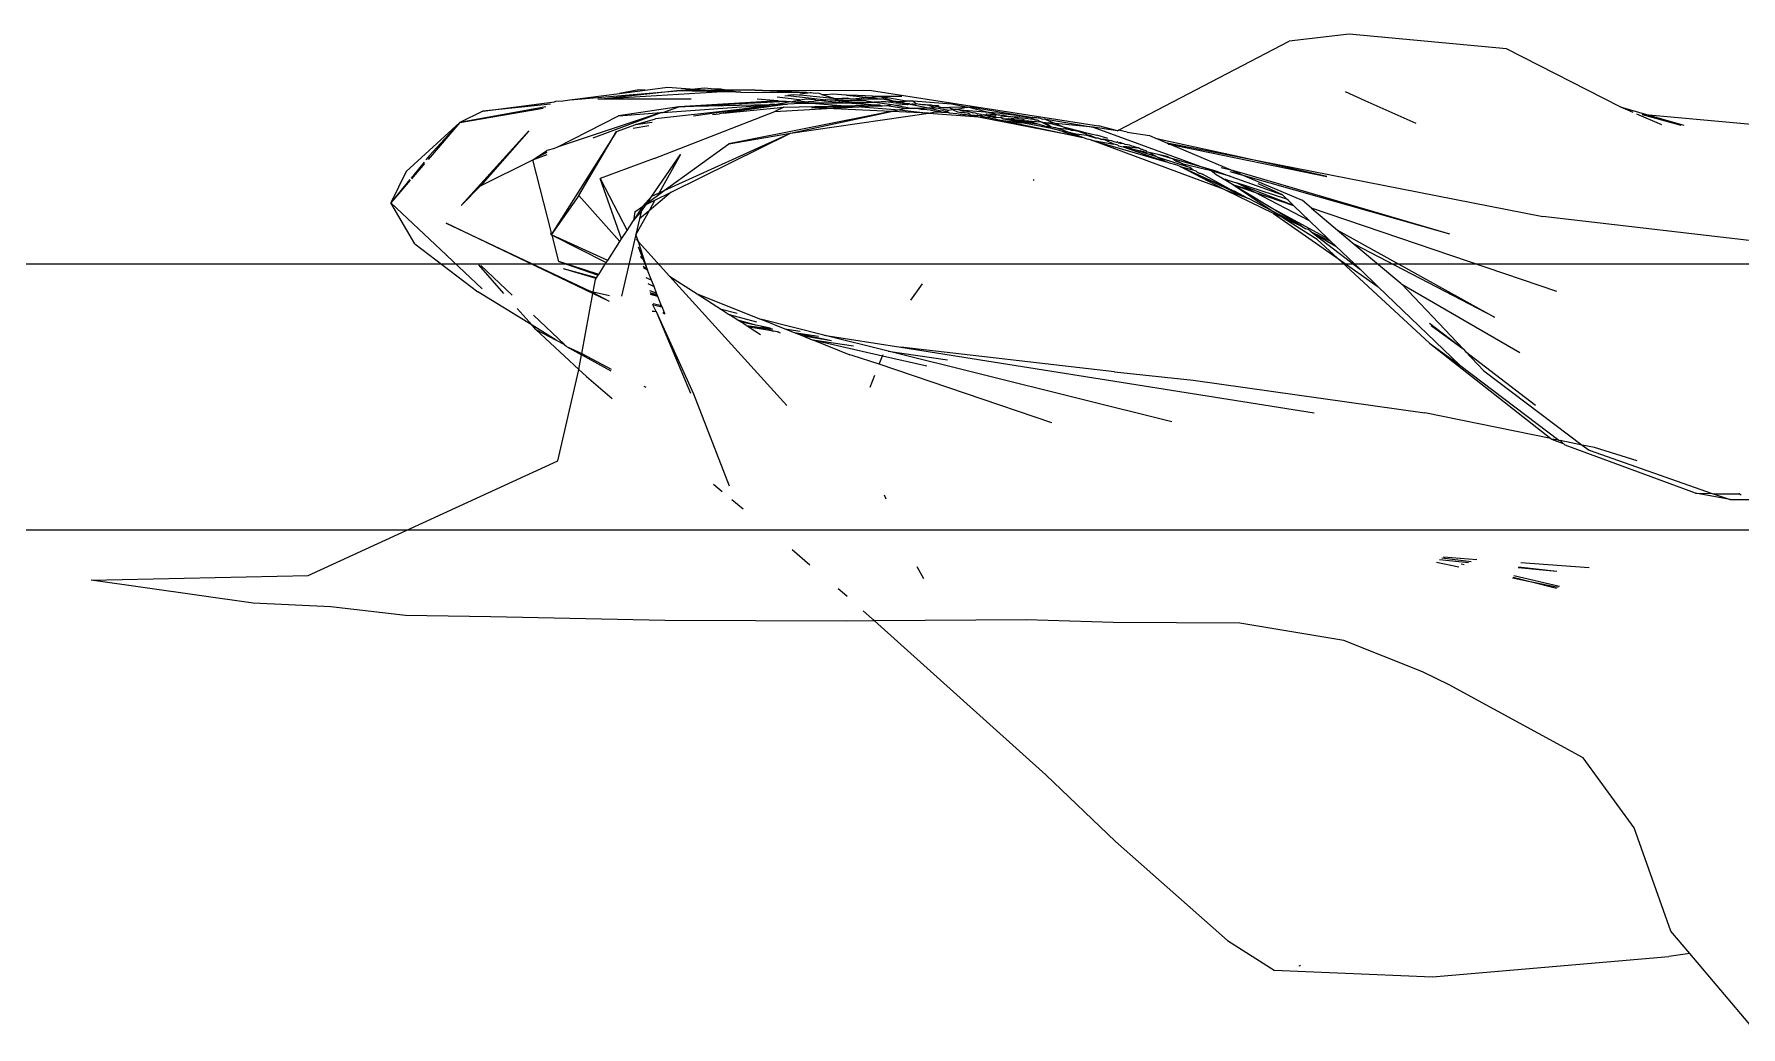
# Model space of a CAD drawing. Header units: millimetres. Extents: x -41292 to 298682, y -22072 to 33155.
# Drawn here: x 31860.9 to 31957.1, y -13687.4 to -13631.5 of the extents above; entities that cross this region are included whole.
import ezdxf

# ---------------------------------------------------------------- set-up
doc = ezdxf.new("R2010")
doc.units = ezdxf.units.MM
doc.layers.add('창호', color=4, linetype='Continuous')
doc.layers.add('틀', color=8, linetype='Continuous')

# ---------------------------------------------------------------- blocks, each defined once
blk = doc.blocks.new('rmfnasesx')
for p, q in [((59385.258, 1875.538), (59394.881, 1880.558)), ((59398.266, 1880.952), (59394.881, 1880.558)), ((59407.13, 1880.116), (59398.266, 1880.952)), ((59413.53, 1876.856), (59407.13, 1880.116)), ((59349.447, 1876.605), (59353.493, 1877.133)), ((59353.493, 1877.133), (59353.57, 1877.176)), ((59353.57, 1877.176), (59353.959, 1877.194)), ((59353.959, 1877.194), (59354.346, 1877.244)), ((59354.346, 1877.244), (59360.378, 1877.753)), ((59354.346, 1877.244), (59357.148, 1877.61)), ((59356.142, 1877.296), (59355.935, 1877.286)), ((59360.378, 1877.753), (59356.142, 1877.296)), ((59362.946, 1877.693), (59356.142, 1877.296)), ((59361.192, 1877.293), (59356.142, 1877.296)), ((59358.235, 1877.807), (59357.148, 1877.61)), ((59357.148, 1877.61), (59358.589, 1877.798)), ((59358.589, 1877.798), (59358.235, 1877.807)), ((59358.589, 1877.798), (59359.858, 1877.964)), ((59359.858, 1877.964), (59361.384, 1877.859)), ((59360.837, 1877.801), (59360.378, 1877.753)), ((59362.946, 1877.693), (59360.378, 1877.753)), ((59366.086, 1877.202), (59360.483, 1876.863)), ((59360.483, 1876.863), (59366.546, 1877.168)), ((59361.384, 1877.859), (59360.837, 1877.801)), ((59360.837, 1877.801), (59362.265, 1877.798)), ((59361.915, 1877.915), (59361.384, 1877.859)), ((59361.384, 1877.859), (59362.265, 1877.798)), ((59362.516, 1877.857), (59361.915, 1877.915)), ((59362.265, 1877.798), (59363.977, 1877.68)), ((59362.265, 1877.798), (59363.153, 1877.796)), ((59362.849, 1877.844), (59362.516, 1877.857)), ((59363.153, 1877.796), (59362.849, 1877.844)), ((59363.977, 1877.68), (59362.946, 1877.693)), ((59363.153, 1877.796), (59363.977, 1877.68)), ((59364.798, 1877.792), (59363.153, 1877.796)), ((59363.977, 1877.68), (59365.206, 1877.665)), ((59367.69, 1877.67), (59364.798, 1877.792)), ((59364.798, 1877.792), (59371.351, 1877.777)), ((59366.086, 1877.202), (59364.897, 1877.291)), ((59367.69, 1877.67), (59365.206, 1877.665)), ((59365.991, 1877.006), (59366.761, 1877.152)), ((59366.041, 1877.428), (59367.443, 1877.253)), ((59366.086, 1877.202), (59366.546, 1877.168)), ((59366.468, 1877.479), (59366.625, 1877.497)), ((59366.546, 1877.168), (59366.761, 1877.152)), ((59366.929, 1877.534), (59366.625, 1877.497)), ((59366.625, 1877.497), (59368.455, 1877.288)), ((59366.761, 1877.152), (59366.82, 1877.147)), ((59366.82, 1877.147), (59367.033, 1877.192)), ((59366.82, 1877.147), (59367.364, 1877.107)), ((59367.515, 1877.489), (59366.929, 1877.534)), ((59367.033, 1877.192), (59367.075, 1877.198)), ((59367.075, 1877.198), (59367.154, 1877.198)), ((59367.443, 1877.253), (59367.154, 1877.198)), ((59367.154, 1877.198), (59367.772, 1877.136)), ((59367.755, 1877.633), (59367.3, 1877.578)), ((59367.658, 1877.289), (59367.443, 1877.253)), ((59369.359, 1877.309), (59367.515, 1877.489)), ((59367.772, 1877.136), (59367.57, 1877.091)), ((59368.14, 1877.248), (59367.658, 1877.289)), ((59367.755, 1877.633), (59367.69, 1877.67)), ((59367.896, 1877.64), (59367.755, 1877.633)), ((59368.106, 1877.161), (59367.772, 1877.136)), ((59367.956, 1877.638), (59367.896, 1877.64)), ((59368.053, 1877.618), (59367.956, 1877.638)), ((59368.17, 1877.612), (59368.053, 1877.618)), ((59368.291, 1877.194), (59368.106, 1877.161)), ((59368.179, 1877.25), (59368.14, 1877.248)), ((59368.357, 1877.622), (59368.17, 1877.612)), ((59368.291, 1877.194), (59368.179, 1877.25)), ((59368.359, 1877.194), (59368.291, 1877.194)), ((59368.557, 1877.546), (59368.357, 1877.622)), ((59368.522, 1877.215), (59368.359, 1877.194)), ((59368.455, 1877.288), (59368.627, 1877.272)), ((59368.547, 1877.193), (59368.522, 1877.215)), ((59368.671, 1877.202), (59368.547, 1877.193)), ((59368.767, 1877.541), (59368.557, 1877.546)), ((59368.557, 1877.546), (59369.359, 1877.309)), ((59368.627, 1877.272), (59368.768, 1877.247)), ((59368.768, 1877.247), (59368.671, 1877.202)), ((59368.671, 1877.202), (59370.003, 1877.088)), ((59369.163, 1877.564), (59368.767, 1877.541)), ((59368.997, 1877.237), (59368.768, 1877.247)), ((59369.06, 1877.231), (59368.997, 1877.237)), ((59369.087, 1877.233), (59369.06, 1877.231)), ((59369.666, 1877.288), (59369.087, 1877.233)), ((59369.485, 1877.19), (59369.087, 1877.233)), ((59369.932, 1877.509), (59369.163, 1877.564)), ((59370, 1877.341), (59369.359, 1877.309)), ((59369.359, 1877.309), (59369.666, 1877.288)), ((59370.091, 1877.188), (59369.485, 1877.19)), ((59369.485, 1877.19), (59370.442, 1877.098)), ((59369.757, 1877.281), (59369.666, 1877.288)), ((59370.008, 1877.3), (59369.757, 1877.281)), ((59370.558, 1877.496), (59369.932, 1877.509)), ((59369.932, 1877.509), (59371.039, 1877.393)), ((59370.172, 1877.287), (59370, 1877.341)), ((59370.172, 1877.287), (59370.008, 1877.3)), ((59371.041, 1877.193), (59370.091, 1877.188)), ((59370.378, 1877.287), (59370.172, 1877.287)), ((59370.378, 1877.287), (59370.491, 1877.335)), ((59370.612, 1877.254), (59370.378, 1877.287)), ((59370.442, 1877.098), (59371.522, 1877.124)), ((59370.491, 1877.335), (59370.673, 1877.348)), ((59371.837, 1877.433), (59370.558, 1877.496)), ((59370.894, 1877.287), (59370.612, 1877.254)), ((59370.612, 1877.254), (59371.041, 1877.193)), ((59370.673, 1877.348), (59371.039, 1877.393)), ((59372.066, 1877.286), (59370.894, 1877.287)), ((59371.039, 1877.393), (59371.142, 1877.383)), ((59371.041, 1877.193), (59371.103, 1877.184)), ((59371.103, 1877.184), (59371.172, 1877.184)), ((59371.142, 1877.383), (59371.837, 1877.433)), ((59371.142, 1877.383), (59372.066, 1877.286)), ((59371.172, 1877.184), (59371.522, 1877.124)), ((59371.351, 1877.777), (59384.136, 1875.786)), ((59371.911, 1877.133), (59371.522, 1877.124)), ((59371.522, 1877.124), (59372.502, 1876.985)), ((59373.049, 1877.433), (59371.837, 1877.433)), ((59373.293, 1877.176), (59371.837, 1877.433)), ((59371.837, 1877.433), (59372.612, 1877.179)), ((59372.146, 1877.137), (59371.911, 1877.133)), ((59372.066, 1877.286), (59372.612, 1877.179)), ((59372.146, 1877.137), (59372.612, 1877.179)), ((59372.702, 1877.071), (59372.146, 1877.137)), ((59372.612, 1877.179), (59372.719, 1877.178)), ((59372.719, 1877.178), (59372.745, 1877.153)), ((59372.745, 1877.153), (59372.859, 1877.155)), ((59372.859, 1877.155), (59372.995, 1877.159)), ((59372.859, 1877.155), (59373.003, 1877.058)), ((59372.995, 1877.159), (59373.293, 1877.176)), ((59372.995, 1877.159), (59373.249, 1877.054)), ((59373.347, 1877.167), (59373.293, 1877.176)), ((59373.522, 1877.176), (59373.347, 1877.167)), ((59373.548, 1877.172), (59373.522, 1877.176)), ((59373.692, 1877.175), (59373.548, 1877.172)), ((59375.862, 1877.002), (59373.692, 1877.175)), ((59373.692, 1877.175), (59373.88, 1877.018)), ((59398.03, 1877.718), (59399.152, 1877.207)), ((59399.152, 1877.207), (59402.02, 1875.939)), ((59353, 1876.858), (59348.157, 1875.98)), ((59348.157, 1875.98), (59352.853, 1876.776)), ((59349.447, 1876.605), (59348.157, 1875.98)), ((59353.265, 1877.006), (59349.447, 1876.605)), ((59359.49, 1876.532), (59353.628, 1874.577)), ((59353.628, 1874.577), (59357.088, 1876.356)), ((59355.662, 1875.111), (59359.49, 1876.532)), ((59360.483, 1876.863), (59357.088, 1876.356)), ((59357.088, 1876.356), (59359.49, 1876.532)), ((59358.068, 1875.858), (59359.172, 1876.184)), ((59359.109, 1873.955), (59365.9, 1876.603)), ((59363.425, 1876.655), (59359.172, 1876.184)), ((59359.49, 1876.532), (59359.593, 1876.539)), ((59359.593, 1876.539), (59365.589, 1876.977)), ((59359.593, 1876.539), (59360.483, 1876.863)), ((59365.589, 1876.977), (59360.483, 1876.863)), ((59361.324, 1876.342), (59363.425, 1876.655)), ((59362.381, 1876.42), (59362.786, 1876.462)), ((59362.989, 1876.497), (59362.786, 1876.462)), ((59366.608, 1877.008), (59362.989, 1876.497)), ((59362.989, 1876.497), (59366.413, 1876.838)), ((59364.854, 1876.813), (59362.989, 1876.497)), ((59372.446, 1876.599), (59363.308, 1874.772)), ((59363.425, 1876.655), (59365.589, 1876.977)), ((59364.854, 1876.813), (59363.425, 1876.655)), ((59366.608, 1877.008), (59364.854, 1876.813)), ((59365.589, 1876.977), (59364.854, 1876.813)), ((59365.641, 1876.985), (59365.589, 1876.977)), ((59365.899, 1876.991), (59365.641, 1876.985)), ((59365.899, 1876.991), (59365.991, 1877.006)), ((59366.413, 1876.838), (59365.9, 1876.603)), ((59365.9, 1876.603), (59368.832, 1876.756)), ((59365.991, 1877.006), (59366.608, 1877.008)), ((59366.413, 1876.838), (59369.857, 1876.921)), ((59366.996, 1877.017), (59366.608, 1877.008)), ((59366.786, 1875.381), (59372.446, 1876.599)), ((59366.786, 1875.381), (59374.561, 1876.508)), ((59367.364, 1877.107), (59366.996, 1877.017)), ((59368.192, 1877.045), (59366.996, 1877.017)), ((59367.57, 1877.091), (59367.364, 1877.107)), ((59367.57, 1877.091), (59370.003, 1877.088)), ((59367.57, 1877.091), (59368.192, 1877.045)), ((59370.637, 1876.863), (59367.969, 1876.793)), ((59368.832, 1876.756), (59367.969, 1876.793)), ((59370.003, 1877.088), (59368.192, 1877.045)), ((59368.192, 1877.045), (59369.857, 1876.921)), ((59368.832, 1876.756), (59370.637, 1876.863)), ((59372.446, 1876.599), (59368.832, 1876.756)), ((59369.857, 1876.921), (59371.487, 1876.961)), ((59369.857, 1876.921), (59370.637, 1876.863)), ((59370.003, 1877.088), (59370.442, 1877.098)), ((59370.003, 1877.088), (59371.487, 1876.961)), ((59370.442, 1877.098), (59371.487, 1876.961)), ((59370.744, 1876.855), (59370.637, 1876.863)), ((59371.16, 1876.877), (59370.744, 1876.855)), ((59370.744, 1876.855), (59372.918, 1876.694)), ((59371.936, 1876.897), (59371.16, 1876.877)), ((59371.487, 1876.961), (59371.8, 1876.968)), ((59371.487, 1876.961), (59371.936, 1876.897)), ((59371.8, 1876.968), (59371.936, 1876.897)), ((59371.936, 1876.897), (59371.971, 1876.919)), ((59371.971, 1876.919), (59372.193, 1876.931)), ((59372.193, 1876.931), (59372.502, 1876.985)), ((59372.193, 1876.931), (59373.308, 1876.772)), ((59372.49, 1876.597), (59372.446, 1876.599)), ((59372.918, 1876.694), (59372.49, 1876.597)), ((59374.561, 1876.508), (59372.49, 1876.597)), ((59372.502, 1876.985), (59372.699, 1876.957)), ((59372.699, 1876.957), (59373.267, 1877.004)), ((59372.699, 1876.957), (59373.554, 1876.777)), ((59373.003, 1877.058), (59372.702, 1877.071)), ((59373.308, 1876.772), (59372.918, 1876.694)), ((59372.918, 1876.694), (59374.561, 1876.508)), ((59373.267, 1877.004), (59373.003, 1877.058)), ((59373.249, 1877.054), (59373.295, 1877.045)), ((59373.295, 1877.045), (59373.267, 1877.004)), ((59373.267, 1877.004), (59373.366, 1876.992)), ((59373.351, 1877.034), (59373.295, 1877.045)), ((59373.308, 1876.772), (59373.554, 1876.777)), ((59373.475, 1877.037), (59373.351, 1877.034)), ((59373.351, 1877.034), (59373.366, 1876.992)), ((59373.366, 1876.992), (59373.475, 1877.037)), ((59373.475, 1877.037), (59373.523, 1877)), ((59373.523, 1877), (59373.617, 1877.03)), ((59373.523, 1877), (59374.55, 1876.798)), ((59373.554, 1876.777), (59373.912, 1876.784)), ((59373.617, 1877.03), (59373.667, 1877.022)), ((59373.667, 1877.022), (59373.704, 1877.009)), ((59373.704, 1877.009), (59373.88, 1877.018)), ((59374.057, 1876.985), (59373.88, 1877.018)), ((59373.912, 1876.784), (59374.55, 1876.798)), ((59373.912, 1876.784), (59374.143, 1876.733)), ((59374.099, 1876.989), (59374.057, 1876.985)), ((59374.208, 1876.974), (59374.099, 1876.989)), ((59374.143, 1876.733), (59374.308, 1876.728)), ((59374.384, 1876.967), (59374.208, 1876.974)), ((59374.308, 1876.728), (59374.473, 1876.705)), ((59374.459, 1876.957), (59374.384, 1876.967)), ((59374.547, 1876.955), (59374.459, 1876.957)), ((59374.473, 1876.705), (59374.661, 1876.694)), ((59374.584, 1876.949), (59374.547, 1876.955)), ((59374.55, 1876.798), (59374.922, 1876.806)), ((59374.55, 1876.798), (59375.245, 1876.638)), ((59374.561, 1876.508), (59374.851, 1876.55)), ((59374.561, 1876.508), (59377.916, 1876.255)), ((59374.72, 1876.951), (59374.584, 1876.949)), ((59374.584, 1876.949), (59374.922, 1876.806)), ((59374.661, 1876.694), (59374.702, 1876.672)), ((59374.702, 1876.672), (59375.116, 1876.588)), ((59374.784, 1876.937), (59374.72, 1876.951)), ((59374.804, 1876.91), (59374.784, 1876.937)), ((59375.073, 1876.923), (59374.804, 1876.91)), ((59374.804, 1876.91), (59375.09, 1876.87)), ((59374.851, 1876.55), (59375.116, 1876.588)), ((59375.73, 1876.526), (59374.851, 1876.55)), ((59374.922, 1876.806), (59374.995, 1876.807)), ((59374.995, 1876.807), (59375.117, 1876.783)), ((59375.113, 1876.912), (59375.073, 1876.923)), ((59375.073, 1876.923), (59375.09, 1876.87)), ((59375.09, 1876.87), (59375.154, 1876.848)), ((59375.154, 1876.848), (59375.113, 1876.912)), ((59375.116, 1876.588), (59375.204, 1876.601)), ((59375.117, 1876.783), (59375.142, 1876.78)), ((59375.142, 1876.78), (59375.19, 1876.771)), ((59375.154, 1876.848), (59375.255, 1876.834)), ((59375.19, 1876.771), (59375.255, 1876.834)), ((59375.19, 1876.771), (59375.704, 1876.673)), ((59375.204, 1876.601), (59375.245, 1876.638)), ((59375.245, 1876.638), (59375.331, 1876.644)), ((59375.255, 1876.834), (59375.345, 1876.815)), ((59375.331, 1876.644), (59375.377, 1876.626)), ((59375.345, 1876.815), (59375.736, 1876.823)), ((59375.377, 1876.626), (59375.405, 1876.63)), ((59375.405, 1876.63), (59375.453, 1876.619)), ((59375.453, 1876.619), (59375.597, 1876.608)), ((59375.597, 1876.608), (59375.704, 1876.673)), ((59375.597, 1876.608), (59375.73, 1876.526)), ((59375.704, 1876.673), (59375.879, 1876.699)), ((59375.73, 1876.526), (59376.153, 1876.483)), ((59376.707, 1876.844), (59375.736, 1876.823)), ((59375.736, 1876.823), (59375.772, 1876.777)), ((59375.772, 1876.777), (59375.857, 1876.765)), ((59375.857, 1876.765), (59375.93, 1876.744)), ((59375.857, 1876.765), (59375.879, 1876.699)), ((59376.707, 1876.844), (59375.862, 1877.002)), ((59375.879, 1876.699), (59375.95, 1876.683)), ((59375.93, 1876.744), (59376.021, 1876.732)), ((59375.95, 1876.683), (59376.021, 1876.732)), ((59375.95, 1876.683), (59376.198, 1876.58)), ((59376.021, 1876.732), (59376.067, 1876.726)), ((59376.067, 1876.726), (59376.112, 1876.73)), ((59376.112, 1876.73), (59376.242, 1876.751)), ((59376.112, 1876.73), (59376.314, 1876.693)), ((59376.153, 1876.483), (59376.341, 1876.439)), ((59376.198, 1876.58), (59376.422, 1876.538)), ((59376.242, 1876.751), (59376.361, 1876.768)), ((59376.314, 1876.693), (59377.057, 1876.635)), ((59376.377, 1876.632), (59376.314, 1876.693)), ((59376.341, 1876.439), (59376.399, 1876.435)), ((59376.361, 1876.768), (59376.707, 1876.844)), ((59376.723, 1876.591), (59376.377, 1876.632)), ((59376.471, 1876.42), (59376.399, 1876.435)), ((59376.422, 1876.538), (59376.467, 1876.56)), ((59376.467, 1876.56), (59376.541, 1876.554)), ((59376.471, 1876.42), (59376.611, 1876.419)), ((59376.541, 1876.554), (59376.548, 1876.514)), ((59376.548, 1876.514), (59376.633, 1876.534)), ((59376.611, 1876.419), (59376.915, 1876.406)), ((59383.263, 1875.127), (59376.611, 1876.419)), ((59376.633, 1876.534), (59376.746, 1876.51)), ((59376.707, 1876.844), (59376.783, 1876.83)), ((59377.031, 1876.518), (59376.723, 1876.591)), ((59376.746, 1876.51), (59376.797, 1876.505)), ((59376.783, 1876.83), (59376.912, 1876.848)), ((59378.363, 1876.419), (59376.783, 1876.83)), ((59376.797, 1876.505), (59376.869, 1876.483)), ((59376.869, 1876.483), (59376.915, 1876.406)), ((59376.912, 1876.848), (59380.117, 1876.319)), ((59376.915, 1876.406), (59377.18, 1876.394)), ((59377.072, 1876.509), (59377.031, 1876.518)), ((59377.057, 1876.635), (59378.452, 1876.518)), ((59377.118, 1876.511), (59377.072, 1876.509)), ((59377.208, 1876.493), (59377.118, 1876.511)), ((59377.18, 1876.394), (59377.264, 1876.37)), ((59377.303, 1876.462), (59377.208, 1876.493)), ((59377.264, 1876.37), (59377.301, 1876.389)), ((59377.264, 1876.37), (59377.334, 1876.365)), ((59377.334, 1876.365), (59377.301, 1876.389)), ((59377.409, 1876.453), (59377.303, 1876.462)), ((59377.45, 1876.356), (59377.334, 1876.365)), ((59377.49, 1876.423), (59377.409, 1876.453)), ((59377.493, 1876.347), (59377.45, 1876.356)), ((59377.526, 1876.429), (59377.49, 1876.423)), ((59377.574, 1876.377), (59377.493, 1876.347)), ((59377.493, 1876.347), (59377.916, 1876.255)), ((59377.574, 1876.377), (59377.526, 1876.429)), ((59377.614, 1876.412), (59377.574, 1876.377)), ((59377.641, 1876.409), (59377.574, 1876.377)), ((59377.641, 1876.409), (59377.614, 1876.412)), ((59377.641, 1876.409), (59377.802, 1876.419)), ((59377.754, 1876.369), (59377.641, 1876.409)), ((59377.844, 1876.365), (59377.754, 1876.369)), ((59377.802, 1876.419), (59377.836, 1876.458)), ((59377.836, 1876.458), (59378.03, 1876.435)), ((59377.904, 1876.323), (59377.844, 1876.365)), ((59377.844, 1876.365), (59377.903, 1876.363)), ((59377.903, 1876.363), (59378.091, 1876.366)), ((59378.025, 1876.314), (59377.904, 1876.323)), ((59377.916, 1876.255), (59378.025, 1876.314)), ((59377.916, 1876.255), (59378.446, 1876.139)), ((59378.025, 1876.314), (59378.147, 1876.305)), ((59378.03, 1876.435), (59378.363, 1876.419)), ((59378.091, 1876.366), (59378.172, 1876.351)), ((59378.147, 1876.305), (59378.176, 1876.278)), ((59378.172, 1876.351), (59378.307, 1876.345)), ((59378.176, 1876.278), (59378.223, 1876.273)), ((59378.296, 1876.293), (59378.223, 1876.273)), ((59378.223, 1876.273), (59378.296, 1876.258)), ((59378.386, 1876.256), (59378.296, 1876.293)), ((59378.296, 1876.258), (59378.386, 1876.256)), ((59378.307, 1876.345), (59378.391, 1876.417)), ((59378.363, 1876.419), (59378.391, 1876.417)), ((59378.386, 1876.256), (59378.615, 1876.27)), ((59378.391, 1876.417), (59378.486, 1876.402)), ((59378.452, 1876.518), (59380.117, 1876.319)), ((59378.486, 1876.402), (59378.573, 1876.403)), ((59378.573, 1876.403), (59378.659, 1876.39)), ((59379.047, 1876.313), (59378.615, 1876.27)), ((59378.615, 1876.27), (59378.668, 1876.228)), ((59378.659, 1876.39), (59378.804, 1876.386)), ((59378.668, 1876.228), (59378.757, 1876.182)), ((59378.757, 1876.182), (59379.058, 1876.188)), ((59378.757, 1876.182), (59380.66, 1875.894)), ((59379.798, 1875.947), (59378.757, 1876.182)), ((59378.804, 1876.386), (59378.832, 1876.356)), ((59378.832, 1876.356), (59378.892, 1876.373)), ((59378.892, 1876.373), (59379.047, 1876.313)), ((59379.047, 1876.313), (59379.2, 1876.307)), ((59379.058, 1876.188), (59379.52, 1876.229)), ((59379.058, 1876.188), (59379.975, 1876.095)), ((59380.66, 1875.894), (59379.058, 1876.188)), ((59379.2, 1876.307), (59379.316, 1876.289)), ((59379.377, 1876.274), (59379.316, 1876.289)), ((59379.377, 1876.274), (59379.429, 1876.297)), ((59379.429, 1876.297), (59379.7, 1876.285)), ((59379.52, 1876.229), (59379.429, 1876.297)), ((59379.52, 1876.229), (59379.573, 1876.224)), ((59379.573, 1876.224), (59379.642, 1876.193)), ((59379.642, 1876.193), (59379.795, 1876.182)), ((59379.7, 1876.285), (59380.454, 1876.263)), ((59379.795, 1876.182), (59380.015, 1876.198)), ((59379.975, 1876.095), (59379.795, 1876.182)), ((59380.312, 1876.171), (59380.015, 1876.198)), ((59380.117, 1876.319), (59380.454, 1876.263)), ((59380.454, 1876.263), (59380.312, 1876.171)), ((59380.432, 1876.142), (59380.312, 1876.171)), ((59380.454, 1876.263), (59380.541, 1876.249)), ((59380.541, 1876.249), (59380.671, 1876.252)), ((59380.671, 1876.252), (59380.737, 1876.242)), ((59380.737, 1876.242), (59380.794, 1876.238)), ((59380.794, 1876.238), (59381.008, 1876.171)), ((59381.008, 1876.171), (59381.077, 1876.188)), ((59381.077, 1876.188), (59383.844, 1875.703)), ((59381.077, 1876.188), (59382.561, 1875.554)), ((59414.258, 1876.541), (59413.53, 1876.856)), ((59413.53, 1876.856), (59415.139, 1876.39)), ((59415.876, 1875.84), (59414.46, 1876.453)), ((59414.778, 1876.424), (59416.94, 1875.824)), ((59415.139, 1876.39), (59414.778, 1876.424)), ((59415.139, 1876.39), (59417.108, 1875.821)), ((59421.133, 1875.837), (59415.139, 1876.39)), ((59345.122, 1873.211), (59348.157, 1875.98)), ((59348.157, 1875.98), (59346.368, 1873.894)), ((59346.433, 1874.094), (59348.157, 1875.98)), ((59352.036, 1875.501), (59348.22, 1871.3)), ((59352.036, 1875.501), (59349.309, 1872.399)), ((59356.972, 1875.475), (59353.307, 1869.644)), ((59354.855, 1871.86), (59356.972, 1875.475)), ((59356.972, 1875.475), (59358.068, 1875.858)), ((59358.803, 1875.786), (59357.92, 1875.636)), ((59358.068, 1875.858), (59358.998, 1875.996)), ((59358.98, 1875.976), (59358.068, 1875.858)), ((59359.668, 1872.138), (59366.786, 1875.381)), ((59360.056, 1872.045), (59366.786, 1875.381)), ((59363.308, 1874.772), (59366.786, 1875.381)), ((59378.446, 1876.139), (59378.77, 1876.093)), ((59378.77, 1876.093), (59383.263, 1875.127)), ((59378.77, 1876.093), (59379.798, 1875.947)), ((59380.231, 1875.885), (59379.798, 1875.947)), ((59379.975, 1876.095), (59380.15, 1876.077)), ((59380.66, 1875.894), (59380.15, 1876.077)), ((59380.15, 1876.077), (59380.888, 1876.003)), ((59381.672, 1875.596), (59380.231, 1875.885)), ((59380.503, 1876.135), (59380.432, 1876.142)), ((59380.555, 1876.125), (59380.503, 1876.135)), ((59380.555, 1876.125), (59380.684, 1876.118)), ((59381.115, 1875.76), (59380.66, 1875.894)), ((59380.684, 1876.118), (59380.888, 1876.003)), ((59381.402, 1875.745), (59380.888, 1876.003)), ((59380.888, 1876.003), (59381.127, 1875.978)), ((59381.115, 1875.76), (59381.402, 1875.745)), ((59381.115, 1875.76), (59381.672, 1875.596)), ((59381.127, 1875.978), (59381.293, 1875.962)), ((59381.127, 1875.978), (59381.342, 1875.835)), ((59381.293, 1875.962), (59383.623, 1875.364)), ((59383.844, 1875.703), (59381.293, 1875.962)), ((59381.342, 1875.835), (59381.435, 1875.751)), ((59381.402, 1875.745), (59381.435, 1875.751)), ((59381.435, 1875.751), (59381.585, 1875.713)), ((59381.585, 1875.713), (59381.706, 1875.701)), ((59382.16, 1875.452), (59381.672, 1875.596)), ((59381.706, 1875.701), (59381.766, 1875.667)), ((59381.766, 1875.667), (59381.819, 1875.66)), ((59381.819, 1875.66), (59381.871, 1875.64)), ((59381.871, 1875.64), (59382.034, 1875.641)), ((59382.377, 1875.454), (59381.871, 1875.64)), ((59382.034, 1875.641), (59382.174, 1875.609)), ((59382.377, 1875.454), (59382.16, 1875.452)), ((59382.16, 1875.452), (59383.263, 1875.127)), ((59382.561, 1875.554), (59382.174, 1875.609)), ((59382.616, 1875.366), (59382.377, 1875.454)), ((59382.628, 1875.532), (59382.561, 1875.554)), ((59382.882, 1875.315), (59382.616, 1875.366)), ((59383.263, 1875.127), (59382.616, 1875.366)), ((59382.696, 1875.517), (59382.628, 1875.532)), ((59382.822, 1875.496), (59382.696, 1875.517)), ((59383.012, 1875.461), (59382.822, 1875.496)), ((59383.471, 1875.234), (59382.882, 1875.315)), ((59383.28, 1875.369), (59383.012, 1875.461)), ((59383.399, 1875.336), (59383.28, 1875.369)), ((59383.466, 1875.305), (59383.399, 1875.336)), ((59383.471, 1875.234), (59383.466, 1875.305)), ((59383.466, 1875.305), (59383.657, 1875.253)), ((59383.604, 1875.207), (59383.471, 1875.234)), ((59383.969, 1875.086), (59383.604, 1875.207)), ((59383.623, 1875.364), (59383.723, 1875.333)), ((59383.657, 1875.253), (59383.956, 1875.137)), ((59383.723, 1875.333), (59384.042, 1875.256)), ((59385.2, 1875.508), (59383.844, 1875.703)), ((59383.844, 1875.703), (59390.044, 1873.444)), ((59384.661, 1875.07), (59384.042, 1875.256)), ((59385.2, 1875.508), (59384.136, 1875.786)), ((59385.2, 1875.508), (59385.258, 1875.538)), ((59385.755, 1875.428), (59385.258, 1875.538)), ((59385.755, 1875.428), (59387.019, 1875.246)), ((59387.019, 1875.246), (59387.451, 1875.053)), ((59352.464, 1874.004), (59353.061, 1874.388)), ((59352.464, 1874.004), (59353.065, 1874.31)), ((59353.494, 1874.509), (59353.061, 1874.388)), ((59353.494, 1874.509), (59353.518, 1874.541)), ((59353.518, 1874.541), (59353.628, 1874.577)), ((59359.668, 1872.138), (59363.308, 1874.772)), ((59383.49, 1875.041), (59383.263, 1875.127)), ((59383.691, 1875.001), (59383.49, 1875.041)), ((59383.747, 1874.985), (59383.691, 1875.001)), ((59391.18, 1872.21), (59383.747, 1874.985)), ((59383.747, 1874.985), (59384.994, 1874.745)), ((59383.747, 1874.985), (59387.949, 1873.763)), ((59383.956, 1875.137), (59383.969, 1875.086)), ((59384.112, 1875.083), (59383.969, 1875.086)), ((59384.241, 1875.038), (59384.112, 1875.083)), ((59384.241, 1875.038), (59384.279, 1875.051)), ((59384.304, 1875.017), (59384.241, 1875.038)), ((59384.279, 1875.051), (59384.304, 1875.017)), ((59384.304, 1875.017), (59384.412, 1875.045)), ((59384.529, 1874.97), (59384.304, 1875.017)), ((59384.412, 1875.045), (59384.542, 1875.019)), ((59384.601, 1874.947), (59384.529, 1874.97)), ((59384.542, 1875.019), (59384.631, 1874.985)), ((59384.631, 1874.985), (59384.601, 1874.947)), ((59384.994, 1874.745), (59384.601, 1874.947)), ((59384.696, 1874.988), (59384.631, 1874.985)), ((59384.737, 1874.964), (59384.696, 1874.988)), ((59384.864, 1874.94), (59384.737, 1874.964)), ((59385.084, 1874.863), (59384.864, 1874.94)), ((59385.225, 1874.7), (59384.994, 1874.745)), ((59385.158, 1874.848), (59385.084, 1874.863)), ((59385.2, 1874.877), (59385.158, 1874.848)), ((59385.259, 1874.82), (59385.2, 1874.877)), ((59385.272, 1874.653), (59385.225, 1874.7)), ((59385.259, 1874.82), (59385.292, 1874.82)), ((59385.272, 1874.653), (59385.518, 1874.599)), ((59385.401, 1874.846), (59385.292, 1874.82)), ((59385.292, 1874.82), (59385.39, 1874.793)), ((59385.39, 1874.793), (59385.401, 1874.846)), ((59385.567, 1874.764), (59385.39, 1874.793)), ((59385.401, 1874.846), (59385.464, 1874.827)), ((59385.581, 1874.63), (59385.518, 1874.599)), ((59385.518, 1874.599), (59387.949, 1873.763)), ((59385.641, 1874.741), (59385.567, 1874.764)), ((59386.001, 1874.494), (59385.581, 1874.63)), ((59386.319, 1874.531), (59385.581, 1874.63)), ((59385.901, 1874.695), (59385.641, 1874.741)), ((59385.901, 1874.695), (59386.397, 1874.545)), ((59387.419, 1874.035), (59386.001, 1874.494)), ((59386.001, 1874.494), (59386.858, 1874.307)), ((59386.397, 1874.545), (59386.319, 1874.531)), ((59386.503, 1874.48), (59386.397, 1874.545)), ((59386.571, 1874.447), (59386.503, 1874.48)), ((59386.607, 1874.45), (59386.571, 1874.447)), ((59386.636, 1874.437), (59386.571, 1874.447)), ((59386.636, 1874.437), (59386.607, 1874.45)), ((59386.664, 1874.425), (59386.636, 1874.437)), ((59386.699, 1874.414), (59386.664, 1874.425)), ((59386.768, 1874.397), (59386.699, 1874.414)), ((59386.853, 1874.366), (59386.768, 1874.397)), ((59386.858, 1874.307), (59386.853, 1874.366)), ((59386.987, 1874.279), (59386.858, 1874.307)), ((59387.419, 1874.035), (59386.987, 1874.279)), ((59387.492, 1874.169), (59386.987, 1874.279)), ((59387.499, 1875.042), (59387.451, 1875.053)), ((59392.234, 1873.995), (59387.499, 1875.042)), ((59387.499, 1875.042), (59387.926, 1874.84)), ((59387.926, 1874.84), (59388.015, 1874.823)), ((59388.015, 1874.823), (59392.234, 1873.995)), ((59388.015, 1874.823), (59388.108, 1874.759)), ((59388.108, 1874.759), (59388.218, 1874.736)), ((59388.218, 1874.736), (59397.007, 1872.94)), ((59388.218, 1874.736), (59391.589, 1873.304)), ((59346.137, 1873.732), (59345.408, 1872.841)), ((59346.164, 1873.656), (59345.435, 1872.806)), ((59346.433, 1874.094), (59346.243, 1873.862)), ((59349.309, 1872.399), (59352.266, 1873.877)), ((59352.266, 1873.877), (59353.072, 1874.17)), ((59352.266, 1873.877), (59352.464, 1874.004)), ((59353.297, 1869.838), (59352.266, 1873.877)), ((59359.109, 1873.955), (59356.05, 1872.817)), ((59358.971, 1871.82), (59360.594, 1874.177)), ((59360.594, 1874.177), (59359.376, 1872.005)), ((59387.444, 1874.027), (59387.419, 1874.035)), ((59387.949, 1873.763), (59387.444, 1874.027)), ((59389.093, 1873.493), (59387.444, 1874.027)), ((59388.003, 1874.058), (59387.492, 1874.169)), ((59388.226, 1873.943), (59387.492, 1874.169)), ((59388.1, 1873.711), (59387.949, 1873.763)), ((59388.226, 1873.943), (59388.003, 1874.058)), ((59388.14, 1873.692), (59388.1, 1873.711)), ((59388.577, 1873.563), (59388.14, 1873.692)), ((59388.331, 1873.931), (59388.226, 1873.943)), ((59388.331, 1873.931), (59388.488, 1873.807)), ((59390.044, 1873.444), (59388.331, 1873.931)), ((59388.488, 1873.807), (59388.619, 1873.78)), ((59388.593, 1873.753), (59388.488, 1873.807)), ((59388.729, 1873.494), (59388.577, 1873.563)), ((59388.716, 1873.729), (59388.593, 1873.753)), ((59388.619, 1873.78), (59388.716, 1873.729)), ((59388.831, 1873.669), (59388.716, 1873.729)), ((59388.729, 1873.494), (59389.461, 1873.303)), ((59388.729, 1873.494), (59391.505, 1872.244)), ((59391.18, 1872.21), (59388.729, 1873.494)), ((59388.729, 1873.494), (59392.536, 1871.71)), ((59388.831, 1873.669), (59390.236, 1873.322)), ((59389.093, 1873.493), (59388.831, 1873.669)), ((59389.28, 1873.433), (59389.093, 1873.493)), ((59389.461, 1873.303), (59389.28, 1873.433)), ((59389.461, 1873.303), (59389.614, 1873.258)), ((59390.187, 1873.4), (59390.044, 1873.444)), ((59390.888, 1873.189), (59390.187, 1873.4)), ((59390.236, 1873.322), (59390.187, 1873.4)), ((59390.488, 1873.244), (59390.236, 1873.322)), ((59391.041, 1873.447), (59391.589, 1873.304)), ((59391.589, 1873.304), (59392.339, 1873.108)), ((59391.589, 1873.304), (59392.266, 1873.016)), ((59392.234, 1873.995), (59409.164, 1870.673)), ((59397.007, 1872.94), (59392.234, 1873.995)), ((59345.122, 1873.211), (59344.264, 1871.44)), ((59345.34, 1872.757), (59344.264, 1871.44)), ((59345.359, 1872.718), (59344.264, 1871.44)), ((59348.22, 1871.3), (59349.309, 1872.399)), ((59357.266, 1869.419), (59356.05, 1872.817)), ((59356.05, 1872.817), (59357.571, 1869.892)), ((59380.466, 1872.713), (59380.518, 1872.756)), ((59389.614, 1873.258), (59389.69, 1873.184)), ((59389.69, 1873.184), (59389.806, 1873.124)), ((59389.806, 1873.124), (59389.865, 1873.126)), ((59389.865, 1873.126), (59389.988, 1873.061)), ((59391.505, 1872.244), (59389.988, 1873.061)), ((59391.593, 1872.937), (59390.488, 1873.244)), ((59390.762, 1873.027), (59390.488, 1873.244)), ((59391.12, 1872.814), (59390.762, 1873.027)), ((59390.888, 1873.189), (59391.593, 1872.937)), ((59391.12, 1872.814), (59391.288, 1872.783)), ((59391.687, 1872.477), (59391.12, 1872.814)), ((59391.288, 1872.783), (59391.482, 1872.708)), ((59391.482, 1872.708), (59391.909, 1872.582)), ((59391.545, 1873.221), (59392.266, 1873.016)), ((59391.593, 1872.937), (59394.496, 1871.901)), ((59391.687, 1872.477), (59392.935, 1872.047)), ((59391.687, 1872.477), (59392.629, 1872.207)), ((59393.872, 1871.017), (59391.687, 1872.477)), ((59393.687, 1871.287), (59391.687, 1872.477)), ((59392.211, 1872.425), (59391.909, 1872.582)), ((59394.746, 1871.661), (59391.909, 1872.582)), ((59395.116, 1871.297), (59392.211, 1872.425)), ((59392.629, 1872.207), (59392.211, 1872.425)), ((59392.266, 1873.016), (59403.915, 1869.704)), ((59392.266, 1873.016), (59395.604, 1871.598)), ((59392.339, 1873.108), (59403.915, 1869.704)), ((59393.192, 1872.493), (59393.134, 1872.51)), ((59394.496, 1871.901), (59393.192, 1872.493)), ((59344.264, 1871.44), (59347.378, 1868.52)), ((59345.618, 1869.131), (59344.264, 1871.44)), ((59354.855, 1871.86), (59353.307, 1869.644)), ((59357.169, 1869.267), (59354.855, 1871.86)), ((59358.369, 1870.935), (59358.653, 1871.349)), ((59358.971, 1871.82), (59358.441, 1871.244)), ((59358.441, 1871.244), (59358.653, 1871.349)), ((59358.653, 1871.349), (59359.145, 1871.593)), ((59358.653, 1871.349), (59358.719, 1871.446)), ((59358.719, 1871.446), (59359.298, 1871.865)), ((59358.719, 1871.446), (59358.971, 1871.82)), ((59360.056, 1872.045), (59358.819, 1871.006)), ((59359.145, 1871.593), (59358.819, 1871.006)), ((59358.971, 1871.82), (59359.376, 1872.005)), ((59359.145, 1871.593), (59360.056, 1872.045)), ((59359.298, 1871.865), (59359.668, 1872.138)), ((59359.376, 1872.005), (59359.298, 1871.865)), ((59359.376, 1872.005), (59359.668, 1872.138)), ((59391.337, 1872.152), (59391.18, 1872.21)), ((59393.989, 1870.846), (59391.337, 1872.152)), ((59392.536, 1871.71), (59391.337, 1872.152)), ((59391.505, 1872.244), (59391.799, 1872.111)), ((59392.536, 1871.71), (59391.799, 1872.111)), ((59392.633, 1871.674), (59392.536, 1871.71)), ((59392.935, 1872.047), (59392.629, 1872.207)), ((59393.872, 1871.017), (59392.633, 1871.674)), ((59392.935, 1872.047), (59395.116, 1871.297)), ((59396.018, 1870.442), (59392.935, 1872.047)), ((59394.496, 1871.901), (59394.746, 1871.661)), ((59394.817, 1871.593), (59394.746, 1871.661)), ((59394.817, 1871.593), (59395.116, 1871.297)), ((59396.147, 1871.141), (59395.604, 1871.598)), ((59357.571, 1869.892), (59357.936, 1870.46)), ((59358.441, 1871.244), (59357.936, 1870.46)), ((59358.012, 1870.939), (59357.936, 1870.46)), ((59357.936, 1870.46), (59358.369, 1870.935)), ((59358.012, 1870.939), (59358.441, 1871.244)), ((59358.819, 1871.006), (59358.073, 1869.668)), ((59358.28, 1870.555), (59358.073, 1869.668)), ((59358.819, 1871.006), (59358.28, 1870.555)), ((59358.369, 1870.935), (59358.28, 1870.555)), ((59358.441, 1871.244), (59358.369, 1870.935)), ((59393.687, 1871.287), (59397.065, 1869.437)), ((59395.574, 1870.131), (59393.687, 1871.287)), ((59394.844, 1870.514), (59393.872, 1871.017)), ((59394.446, 1870.654), (59393.872, 1871.017)), ((59393.989, 1870.846), (59397.595, 1868.328)), ((59394.446, 1870.654), (59393.989, 1870.846)), ((59394.578, 1870.57), (59394.446, 1870.654)), ((59396.449, 1869.384), (59394.578, 1870.57)), ((59395.574, 1870.131), (59394.578, 1870.57)), ((59394.844, 1870.514), (59395.574, 1870.131)), ((59395.116, 1871.297), (59395.139, 1871.284)), ((59395.139, 1871.284), (59396.018, 1870.442)), ((59396.018, 1870.442), (59397.065, 1869.437)), ((59409.955, 1866.447), (59396.147, 1871.141)), ((59396.147, 1871.141), (59397.607, 1869.915)), ((59422.516, 1869.123), (59409.164, 1870.673)), ((59347.377, 1870.301), (59355.5, 1866.473)), ((59355.651, 1866.336), (59347.377, 1870.301)), ((59353.307, 1869.644), (59353.297, 1869.838)), ((59353.307, 1869.644), (59353.351, 1869.626)), ((59353.731, 1868.14), (59353.351, 1869.626)), ((59353.351, 1869.626), (59356.406, 1868.082)), ((59356.486, 1868.206), (59353.351, 1869.626)), ((59357.169, 1869.267), (59357.266, 1869.419)), ((59358.073, 1869.668), (59357.264, 1866.198)), ((59357.266, 1869.419), (59357.571, 1869.892)), ((59358.225, 1869.251), (59358.073, 1869.668)), ((59395.574, 1870.131), (59395.821, 1869.988)), ((59395.953, 1869.939), (59395.821, 1869.988)), ((59396.056, 1869.878), (59395.953, 1869.939)), ((59396.056, 1869.878), (59396.181, 1869.78)), ((59396.181, 1869.78), (59397.509, 1869.012)), ((59396.181, 1869.78), (59398.89, 1867.688)), ((59397.234, 1869.276), (59396.181, 1869.78)), ((59397.065, 1869.437), (59397.234, 1869.276)), ((59397.607, 1869.915), (59406.455, 1865.005)), ((59397.607, 1869.915), (59398.549, 1869.123)), ((59345.618, 1869.131), (59349.159, 1866.438)), ((59347.378, 1868.52), (59347.393, 1868.487)), ((59347.421, 1868.479), (59347.393, 1868.487)), ((59347.421, 1868.479), (59349.417, 1866.608)), ((59356.486, 1868.206), (59357.169, 1869.267)), ((59358.085, 1869.405), (59358.225, 1869.251)), ((59358.197, 1868.979), (59358.468, 1868.298)), ((59358.225, 1869.251), (59359.971, 1867.326)), ((59358.722, 1867.658), (59358.225, 1869.251)), ((59396.449, 1869.384), (59397.595, 1868.328)), ((59397.234, 1869.276), (59397.509, 1869.012)), ((59397.509, 1869.012), (59398.89, 1867.688)), ((59406.455, 1865.005), (59398.549, 1869.123)), ((59398.549, 1869.123), (59401.163, 1866.927)), ((59350.64, 1866.345), (59349.219, 1867.954)), ((59351.107, 1866.244), (59349.331, 1867.921)), ((59353.731, 1868.14), (59355.953, 1867.379)), ((59355.976, 1867.414), (59353.731, 1868.14)), ((59355.848, 1867.216), (59353.994, 1867.727)), ((59355.831, 1867.188), (59353.994, 1867.727)), ((59355.976, 1867.414), (59356.406, 1868.082)), ((59356.406, 1868.082), (59356.486, 1868.206)), ((59358.367, 1868.36), (59358.342, 1868.422)), ((59358.35, 1868.393), (59358.367, 1868.36)), ((59358.367, 1868.36), (59358.468, 1868.298)), ((59358.468, 1868.298), (59358.722, 1867.658)), ((59358.722, 1867.658), (59358.487, 1867.87)), ((59358.722, 1867.658), (59358.509, 1867.783)), ((59358.947, 1867.092), (59358.722, 1867.658)), ((59397.595, 1868.328), (59402.787, 1863.545)), ((59397.595, 1868.328), (59399.899, 1866.72)), ((59398.89, 1867.688), (59399.899, 1866.72)), ((59355.669, 1866.436), (59355.799, 1867.139)), ((59355.799, 1867.139), (59355.831, 1867.188)), ((59355.831, 1867.188), (59355.848, 1867.216)), ((59355.848, 1867.216), (59355.953, 1867.379)), ((59355.953, 1867.379), (59355.976, 1867.414)), ((59358.947, 1867.092), (59358.655, 1867.225)), ((59358.739, 1866.905), (59359.093, 1866.727)), ((59359.093, 1866.727), (59358.947, 1867.092)), ((59359.239, 1866.358), (59359.093, 1866.727)), ((59359.971, 1867.326), (59366.579, 1860.04)), ((59359.971, 1867.326), (59361.521, 1866.326)), ((59373.571, 1865.963), (59374.224, 1866.887)), ((59399.899, 1866.72), (59404.495, 1862.313)), ((59401.163, 1866.927), (59401.199, 1866.878)), ((59401.199, 1866.878), (59401.223, 1866.864)), ((59401.223, 1866.864), (59407.87, 1863.02)), ((59401.223, 1866.864), (59404.675, 1863.216)), ((59352.225, 1864.55), (59349.159, 1866.438)), ((59355.027, 1862.955), (59355.651, 1866.336)), ((59355.5, 1866.473), (59355.669, 1866.436)), ((59355.66, 1866.387), (59355.5, 1866.473)), ((59355.651, 1866.336), (59355.66, 1866.387)), ((59356.586, 1865.888), (59355.651, 1866.336)), ((59355.66, 1866.387), (59355.669, 1866.436)), ((59356.586, 1865.888), (59355.66, 1866.387)), ((59355.669, 1866.436), (59356.577, 1866.237)), ((59359.239, 1866.358), (59358.849, 1866.485)), ((59359.274, 1866.271), (59358.876, 1866.381)), ((59358.876, 1866.381), (59359.288, 1866.237)), ((59359.316, 1866.166), (59358.9, 1866.288)), ((59359.035, 1865.698), (59359.041, 1865.75)), ((59359.035, 1865.698), (59359.065, 1865.691)), ((59359.216, 1865.331), (59359.035, 1865.698)), ((59359.524, 1865.644), (59359.041, 1865.75)), ((59359.124, 1865.678), (59359.547, 1865.586)), ((59359.274, 1866.271), (59359.239, 1866.358)), ((59359.288, 1866.237), (59359.274, 1866.271)), ((59359.316, 1866.166), (59359.288, 1866.237)), ((59359.524, 1865.644), (59359.316, 1866.166)), ((59359.547, 1865.586), (59359.524, 1865.644)), ((59359.676, 1865.261), (59359.547, 1865.586)), ((59361.521, 1866.326), (59365.138, 1864.88)), ((59361.521, 1866.326), (59362.896, 1865.439)), ((59352.225, 1864.55), (59351.382, 1865.504)), ((59354.041, 1863.474), (59352.299, 1865.118)), ((59359.228, 1865.303), (59358.994, 1865.342)), ((59358.994, 1865.342), (59359.216, 1865.331)), ((59359.228, 1865.303), (59359.216, 1865.331)), ((59361.159, 1860.703), (59359.228, 1865.303)), ((59361.341, 1860.677), (59359.228, 1865.303)), ((59359.592, 1865.274), (59359.637, 1865.236)), ((59359.637, 1865.236), (59359.676, 1865.261)), ((59359.69, 1865.227), (59359.637, 1865.236)), ((59359.69, 1865.227), (59359.676, 1865.261)), ((59359.712, 1865.171), (59359.69, 1865.227)), ((59363.784, 1865.218), (59362.896, 1865.439)), ((59362.896, 1865.439), (59363.349, 1865.147)), ((59364.878, 1864.726), (59363.349, 1865.147)), ((59363.814, 1864.847), (59363.349, 1865.147)), ((59364.836, 1864.548), (59363.814, 1864.847)), ((59363.814, 1864.847), (59364.015, 1864.718)), ((59364.836, 1864.548), (59364.015, 1864.718)), ((59364.279, 1864.547), (59364.015, 1864.718)), ((59365.164, 1864.874), (59365.138, 1864.88)), ((59368.67, 1863.999), (59365.164, 1864.874)), ((59365.164, 1864.874), (59366.469, 1864.348)), ((59402.792, 1864.672), (59404.675, 1863.216)), ((59352.426, 1864.322), (59352.225, 1864.55)), ((59353.571, 1863.72), (59352.225, 1864.55)), ((59352.426, 1864.322), (59354.862, 1862.061)), ((59352.426, 1864.322), (59353.571, 1863.72)), ((59353.571, 1863.72), (59354.041, 1863.474)), ((59364.279, 1864.547), (59364.74, 1864.479)), ((59364.279, 1864.547), (59364.446, 1864.44)), ((59364.446, 1864.44), (59365.086, 1864.027)), ((59365.833, 1864.211), (59364.446, 1864.44)), ((59364.74, 1864.479), (59365.479, 1864.37)), ((59364.74, 1864.479), (59365.833, 1864.211)), ((59365.106, 1864.493), (59364.836, 1864.548)), ((59365.641, 1864.383), (59365.106, 1864.493)), ((59365.106, 1864.493), (59365.479, 1864.37)), ((59365.479, 1864.37), (59365.641, 1864.383)), ((59365.479, 1864.37), (59365.833, 1864.211)), ((59365.641, 1864.383), (59365.763, 1864.327)), ((59366.056, 1864.179), (59365.833, 1864.211)), ((59366.085, 1864.169), (59366.056, 1864.179)), ((59366.133, 1864.161), (59366.085, 1864.169)), ((59366.133, 1864.161), (59366.199, 1864.131)), ((59366.469, 1864.348), (59367.326, 1864.212)), ((59366.469, 1864.348), (59366.994, 1864.139)), ((59366.994, 1864.139), (59368.363, 1863.929)), ((59366.994, 1864.139), (59367.176, 1864.066)), ((59367.204, 1864.06), (59367.176, 1864.066)), ((59369.097, 1863.67), (59367.204, 1864.06)), ((59367.204, 1864.06), (59367.51, 1863.933)), ((59369.097, 1863.67), (59367.51, 1863.933)), ((59367.51, 1863.933), (59368.01, 1863.733)), ((59368.01, 1863.733), (59368.045, 1863.725)), ((59368.045, 1863.725), (59370.341, 1863.388)), ((59368.045, 1863.725), (59370.133, 1862.885)), ((59368.045, 1863.725), (59371.97, 1862.829)), ((59372.288, 1863.097), (59368.67, 1863.999)), ((59368.67, 1863.999), (59372.993, 1863.313)), ((59402.888, 1864.539), (59404.675, 1863.216)), ((59354.043, 1863.429), (59354.041, 1863.474)), ((59354.15, 1863.37), (59354.043, 1863.429)), ((59354.171, 1863.351), (59354.15, 1863.37)), ((59354.171, 1863.351), (59355.016, 1862.893)), ((59354.171, 1863.351), (59355.027, 1862.955)), ((59354.862, 1862.061), (59355.016, 1862.893)), ((59355.016, 1862.893), (59355.027, 1862.955)), ((59356.688, 1861.97), (59355.016, 1862.893)), ((59355.027, 1862.955), (59356.685, 1862.085)), ((59370.252, 1862.845), (59370.133, 1862.885)), ((59371.785, 1862.363), (59370.252, 1862.845)), ((59371.785, 1862.363), (59371.97, 1862.829)), ((59371.97, 1862.829), (59371.997, 1862.896)), ((59371.97, 1862.829), (59374.47, 1862.259)), ((59372.288, 1863.097), (59375.623, 1862.598)), ((59388.272, 1859.11), (59372.288, 1863.097)), ((59385.03, 1861.936), (59372.993, 1863.313)), ((59372.993, 1863.313), (59396.292, 1859.616)), ((59402.787, 1863.545), (59404.495, 1862.313)), ((59402.787, 1863.545), (59409.616, 1858.169)), ((59404.675, 1863.216), (59404.814, 1863.069)), ((59404.814, 1863.069), (59408.765, 1860.054)), ((59404.814, 1863.069), (59405.842, 1861.982)), ((59353.681, 1856.909), (59354.844, 1861.961)), ((59354.844, 1861.961), (59354.862, 1862.061)), ((59354.862, 1862.061), (59355.287, 1861.666)), ((59371.268, 1861.062), (59371.534, 1861.732)), ((59381.512, 1859.062), (59371.785, 1862.363)), ((59385.03, 1861.936), (59389.471, 1861.462)), ((59404.495, 1862.313), (59410.067, 1858.076)), ((59405.842, 1861.982), (59411.394, 1857.804)), ((59355.287, 1861.666), (59356.728, 1860.424)), ((59358.514, 1861.124), (59358.626, 1861.065)), ((59389.471, 1861.462), (59402.517, 1859.625)), ((59363.346, 1855.494), (59361.341, 1860.677)), ((59409.616, 1858.169), (59402.517, 1859.625)), ((59409.616, 1858.169), (59409.668, 1858.128)), ((59409.668, 1858.128), (59410.32, 1857.884)), ((59410.067, 1858.076), (59409.668, 1858.128)), ((59410.067, 1858.076), (59410.145, 1858.06)), ((59411.394, 1857.804), (59410.145, 1858.06)), ((59410.145, 1858.06), (59410.32, 1857.884)), ((59410.32, 1857.884), (59410.352, 1857.872)), ((59410.352, 1857.872), (59410.434, 1857.798)), ((59417.772, 1855.098), (59410.434, 1857.798)), ((59412.085, 1857.662), (59411.394, 1857.804)), ((59411.394, 1857.804), (59411.785, 1857.51)), ((59411.785, 1857.51), (59418.716, 1855.08)), ((59414.487, 1856.906), (59412.085, 1857.662)), ((59339.599, 1850.447), (59353.681, 1856.909)), ((59362.452, 1855.593), (59362.936, 1855.191)), ((59419.719, 1854.729), (59417.772, 1855.098)), ((59417.772, 1855.098), (59418.716, 1855.08)), ((59418.716, 1855.08), (59418.762, 1855.064)), ((59418.762, 1855.064), (59419.719, 1854.729)), ((59418.762, 1855.064), (59420.217, 1855.052)), ((59420.253, 1855.052), (59420.217, 1855.052)), ((59420.253, 1855.052), (59420.306, 1855.011)), ((59420.306, 1855.011), (59420.354, 1855.009)), ((59363.477, 1854.741), (59364.109, 1854.216)), ((59372.168, 1854.757), (59372.085, 1854.971)), ((59419.719, 1854.729), (59420.879, 1854.743)), ((59367.876, 1851.045), (59366.869, 1851.892)), ((59403.188, 1851.201), (59404.435, 1850.944)), ((59404.986, 1851.168), (59403.355, 1851.329)), ((59405.14, 1851.231), (59403.477, 1851.423)), ((59403.577, 1851.499), (59405.463, 1851.362)), ((59407.933, 1851.183), (59411.785, 1850.904)), ((59327.38, 1850.195), (59339.599, 1850.447)), ((59336.513, 1848.896), (59327.38, 1850.195)), ((59373.898, 1850.966), (59374.269, 1850.282)), ((59404.563, 1851.115), (59404.743, 1851.069)), ((59407.468, 1850.319), (59408.456, 1850.115)), ((59407.492, 1850.363), (59408.456, 1850.115)), ((59410.106, 1849.84), (59407.53, 1850.433)), ((59409.961, 1850.675), (59407.777, 1850.892)), ((59409.961, 1850.675), (59407.795, 1850.925)), ((59369.829, 1849.401), (59369.476, 1849.698)), ((59369.977, 1849.268), (59369.829, 1849.401)), ((59408.456, 1850.115), (59409.939, 1849.735)), ((59408.456, 1850.115), (59410.029, 1849.791)), ((59340.893, 1848.695), (59336.513, 1848.896)), ((59345.089, 1848.21), (59340.893, 1848.695)), ((59371.404, 1847.988), (59370.872, 1848.465)), ((59349.908, 1848.135), (59345.089, 1848.21)), ((59359.696, 1847.921), (59349.908, 1848.135)), ((59369.918, 1847.882), (59359.696, 1847.921)), ((59371.507, 1847.895), (59369.918, 1847.882)), ((59371.507, 1847.895), (59371.425, 1847.969)), ((59380.077, 1847.962), (59371.507, 1847.895)), ((59381.162, 1839.231), (59371.507, 1847.895)), ((59384.964, 1847.801), (59380.077, 1847.962)), ((59392.098, 1847.768), (59384.964, 1847.801)), ((59397.969, 1846.79), (59392.098, 1847.768)), ((59402.396, 1845.026), (59397.969, 1846.79)), ((59403.886, 1844.288), (59402.396, 1845.026)), ((59411.448, 1840.177), (59403.886, 1844.288)), ((59414.314, 1836.239), (59411.448, 1840.177)), ((59381.162, 1839.231), (59385.094, 1835.469)), ((59416.384, 1830.425), (59414.314, 1836.239)), ((59391.404, 1829.891), (59385.094, 1835.469)), ((59417.448, 1829.165), (59416.384, 1830.425)), ((59391.404, 1829.891), (59394.043, 1828.219)), ((59417.448, 1829.165), (59416.265, 1828.999)), ((59420.944, 1825.026), (59417.448, 1829.165)), ((59394.043, 1828.219), (59402.962, 1827.84)), ((59395.47, 1828.451), (59395.459, 1828.492)), ((59395.527, 1828.506), (59395.47, 1828.451)), ((59402.962, 1827.84), (59416.265, 1828.999))]:
    blk.add_line(p, q)

msp = doc.modelspace()

# ---------------------------------------------------------------- linework, layer by layer
at = {"layer": '창호'}
msp.add_line((33844.674, -13659.419), (31564.674, -13659.419), dxfattribs=at)
at = {"layer": '틀'}
msp.add_line((31564.674, -13644.419), (33844.674, -13644.419), dxfattribs=at)

# ---------------------------------------------------------------- block references
msp.add_blockref('rmfnasesx', (-27463.272, -15512.431))

doc.saveas('drawing.dxf')
